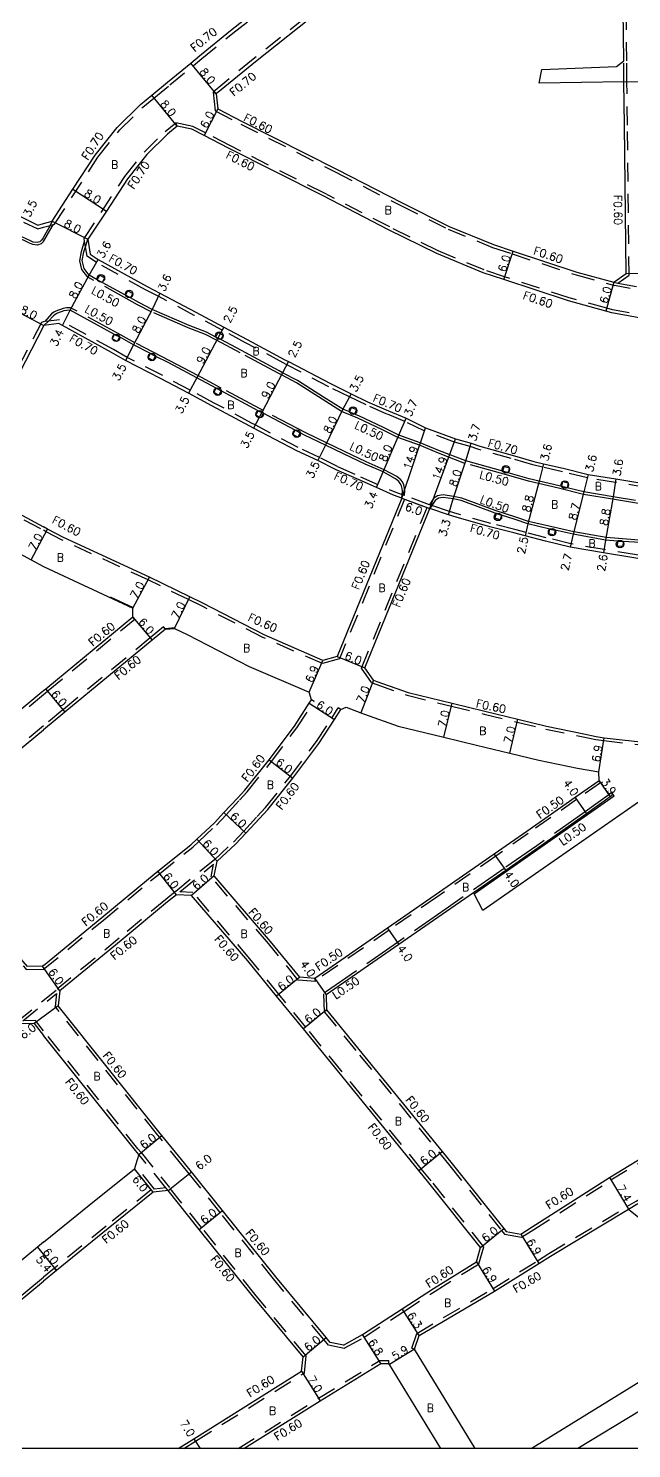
# Model space of a CAD drawing. Header units: metres. Extents: x -2400 to -1599, y -111000 to -110400.
# Drawn here: x -1885.8 to -1765.1, y -111000 to -110716 of the extents above; entities that cross this region are included whole.
import ezdxf

# ---------------------------------------------------------------- set-up
doc = ezdxf.new("R2010")
doc.units = ezdxf.units.M
doc.header["$LTSCALE"] = 2.5
doc.linetypes.add('22320', pattern=[2.5, 1.5, -1])
doc.linetypes.add('22330', pattern=[4, 3, -1])
for name, color, linetype in [('2101000', 7, 'Continuous'), ('2102000', 4, 'Continuous'), ('2102001', 8, 'Continuous'), ('2213000', 3, 'Continuous'), ('2227000', 1, 'Continuous'), ('2231000', 4, 'Continuous'), ('2232000', 120, '22320'), ('2233000', 120, '22330'), ('2236000', 3, 'Continuous'), ('2238000', 3, 'Continuous'), ('6165200', 90, '61300'), ('9201100', 215, 'Continuous'), ('9201500', 222, 'Continuous'), ('9202100', 82, 'Continuous'), ('9203500', 155, 'Continuous'), ('999', 7, 'Continuous')]:
    doc.layers.add(name, color=color, linetype=linetype)
doc.styles.add('Dm_Anotation', font='txt.shx', dxfattribs={"bigfont": 'pscdm.shx'})
doc.linetypes.add('61300', pattern='A,2,-0.75,[1,dmdr.shx,S=0.15,R=0,X=0,Y=0],-0.75', length=3.5)

# ---------------------------------------------------------------- blocks, each defined once
blk = doc.blocks.new('223800')
at = {"color": 0, "linetype": 'Continuous'}
blk.add_circle((0, 0), 0.75, dxfattribs=at)

msp = doc.modelspace()

# ---------------------------------------------------------------- linework, layer by layer
at = {"layer": '2101000'}
for points in [[(-1882.79, -110755), (-1881.05, -110754.51), (-1876.9, -110748.13), (-1872.47, -110741.34), (-1868.06, -110735.82), (-1863.36, -110731.19), (-1861.14, -110729.36), (-1857.95, -110726.73), (-1853.29, -110722.91), (-1851.55, -110721.48), (-1845.37, -110716.42), (-1830.17, -110704.37), (-1825.37, -110700.37), (-1821.92, -110697.5), (-1817.3, -110693.65), (-1811.66, -110688.96)], [(-1769.55, -110692.56), (-1776.37, -110692.66), (-1780.97, -110692.76), (-1789.07, -110692.77), (-1799.57, -110694.88), (-1805.06, -110696.34), (-1811.71, -110700.45), (-1817.04, -110703.96), (-1820.3, -110706.56), (-1825.12, -110710.57), (-1840.36, -110722.65), (-1846.48, -110727.67), (-1848.21, -110729.09)], [(-1766.65, -110722.49), (-1766.77, -110712.37), (-1767.13, -110694.99), (-1767.15, -110694.35), (-1769.55, -110692.56)], [(-1848.21, -110729.09), (-1847.9, -110732.08), (-1843.05, -110734.58), (-1824.13, -110744.13), (-1811.03, -110750.87), (-1801.59, -110755.56), (-1792.7, -110759.22), (-1788.81, -110760.5), (-1776.01, -110764.72), (-1768.63, -110766.74), (-1766.17, -110765.02), (-1766.5, -110735.33), (-1766.6, -110726.67)], [(-1923.14, -110735.67), (-1919.69, -110737.52), (-1907.75, -110743.89), (-1886.5, -110754.09), (-1883.91, -110755.33)], [(-1856.05, -110735.53), (-1858, -110737.14), (-1862.11, -110741.19), (-1865.98, -110746.03), (-1870.19, -110752.5), (-1873.92, -110758.15), (-1873.45, -110761.11), (-1871.85, -110762.22), (-1862.04, -110767.62), (-1859.54, -110768.93), (-1852.28, -110772.74), (-1846.73, -110775.7), (-1842.02, -110778.21), (-1834.49, -110782.24), (-1833.78, -110782.61), (-1825.38, -110787.02), (-1821.23, -110789.03), (-1817.92, -110790.63), (-1813.77, -110792.46), (-1810.18, -110793.95), (-1806.31, -110795.83), (-1800.31, -110798.03), (-1797.21, -110798.94), (-1795.45, -110799.51), (-1788.97, -110801.32), (-1784.68, -110802.58), (-1782.74, -110803.03), (-1778.77, -110803.95), (-1773.77, -110805.19), (-1768.22, -110806.07), (-1761.81, -110807.15)], [(-1752.18, -110775.57), (-1759.04, -110774.73), (-1759.54, -110774.62), (-1769.03, -110772.85), (-1770.21, -110772.52), (-1777.74, -110770.46), (-1790.68, -110766.2), (-1794.79, -110764.85), (-1804.06, -110761.02), (-1813.74, -110756.23), (-1826.85, -110749.48), (-1845.78, -110739.93), (-1850.66, -110737.4), (-1853.11, -110736.14), (-1856.05, -110735.53)], [(-1883.91, -110755.33), (-1882.79, -110755)], [(-1832.12, -110800.43), (-1840.75, -110795.9), (-1841.47, -110795.52), (-1849.08, -110791.45), (-1853.79, -110788.94), (-1859.36, -110785.97), (-1866.4, -110782.38), (-1869.16, -110780.82), (-1878.97, -110775.41), (-1879.73, -110774.99), (-1882.71, -110775.37)], [(-1882.79, -110775.52), (-1893.74, -110796.65), (-1898.09, -110805.03)], [(-1882.79, -110775.52), (-1882.71, -110775.37)], [(-1824.22, -110804.25), (-1827.88, -110802.42), (-1832.12, -110800.43)], [(-1898.09, -110805.03), (-1897.22, -110807.9), (-1882.79, -110815.66)], [(-1811.1, -110809.94), (-1812.76, -110809.32), (-1816.16, -110807.81), (-1819.61, -110806.28), (-1824.22, -110804.25)], [(-1811.1, -110809.94), (-1824.01, -110841.58), (-1826.9, -110842.38), (-1838.62, -110837.23), (-1850.94, -110830.94), (-1853.53, -110829.68), (-1861.61, -110825.75), (-1878.78, -110817.79), (-1881.98, -110816.1), (-1882.79, -110815.66)], [(-1816.76, -110846.33), (-1818.45, -110843.85), (-1805.47, -110812.01)], [(-1732.64, -110824.31), (-1738.08, -110824.27), (-1744.35, -110823.94), (-1753.1, -110823.28), (-1758.69, -110822.85), (-1761, -110822.47), (-1764.23, -110821.95), (-1770.7, -110820.87), (-1777.4, -110819.75), (-1782.33, -110818.52), (-1786.39, -110817.47), (-1788.64, -110816.84), (-1793.43, -110815.64), (-1800.21, -110813.75), (-1801.75, -110813.24), (-1805.47, -110812.01)], [(-1902.13, -110813.35), (-1900.5, -110814.08), (-1885.29, -110822.26), (-1882.79, -110823.59)], [(-1882.79, -110823.59), (-1864.95, -110831.9)], [(-1816.76, -110846.33), (-1816.08, -110846.59), (-1809.82, -110848.77), (-1801.01, -110850.94), (-1794.46, -110852.55), (-1787.83, -110854.14), (-1782.1, -110855.52), (-1774.64, -110857.07), (-1772.15, -110857.57), (-1770.56, -110857.83), (-1761.48, -110858.85), (-1757.64, -110859.19), (-1749.63, -110859.96), (-1745.03, -110860.09), (-1739.41, -110860.25), (-1731.31, -110860.46), (-1726.09, -110860.6), (-1723.52, -110859.06), (-1723.44, -110858.34), (-1721.97, -110848.21), (-1720.31, -110835.96), (-1718.69, -110824.1)], [(-1864.89, -110833.7), (-1864.95, -110831.9)], [(-1864.89, -110833.7), (-1882.36, -110848.12), (-1882.79, -110848.47)], [(-1858.39, -110836.11), (-1861.07, -110838.32), (-1878.54, -110852.74), (-1882.79, -110856.25)], [(-1858.39, -110836.11), (-1856.6, -110835.97)], [(-1856.6, -110835.97), (-1854.07, -110837.2), (-1841.61, -110843.57), (-1829.63, -110848.72)], [(-1882.79, -110848.47), (-1883.12, -110848.74), (-1909.46, -110870.49), (-1910, -110870.94), (-1910.5, -110871.34)], [(-1829.14, -110850.24), (-1829.63, -110848.72)], [(-1882.79, -110903.38), (-1871.1, -110893.76), (-1861.76, -110886.02), (-1859.92, -110884.55), (-1853.31, -110879.24), (-1852.1, -110878.12), (-1848.59, -110874.87), (-1846.68, -110872.82), (-1843.98, -110869.91), (-1842.47, -110868.29), (-1837.63, -110862.23), (-1832.59, -110855.52), (-1829.59, -110850.93), (-1829.14, -110850.24)], [(-1823.31, -110852.18), (-1822.21, -110851.69)], [(-1822.21, -110851.69), (-1819.31, -110852.84), (-1818.53, -110853.15), (-1811.81, -110855.49), (-1802.68, -110857.74), (-1796.11, -110859.35), (-1789.47, -110860.95), (-1783.63, -110862.35), (-1775.93, -110863.95), (-1771.66, -110864.64)], [(-1771.58, -110866.44), (-1776.39, -110869.81), (-1786.08, -110876.58), (-1792.56, -110881.09), (-1804.37, -110889.32), (-1813.91, -110895.9), (-1828.51, -110905.99), (-1831.5, -110905.71), (-1837.33, -110898.58), (-1848.62, -110885.47), (-1848.04, -110882.53), (-1844.35, -110879.12), (-1842.29, -110876.9), (-1839.59, -110874), (-1837.92, -110872.21), (-1832.89, -110865.9), (-1827.68, -110858.97), (-1824.57, -110854.22), (-1823.31, -110852.18)], [(-1906.72, -110876), (-1905.66, -110875.14), (-1882.79, -110856.25)], [(-1771.58, -110866.44), (-1771.66, -110864.64)], [(-1768.77, -110869.19), (-1769.34, -110869.63), (-1774.1, -110873.08), (-1783.79, -110879.86), (-1790.27, -110884.38), (-1802.1, -110892.6), (-1811.64, -110899.19), (-1826.24, -110909.28), (-1826.13, -110912.28)], [(-1882.98, -110903.54), (-1885.98, -110903.56), (-1894.3, -110894.13), (-1906.64, -110879)], [(-1853.17, -110889.39), (-1856.16, -110889.22), (-1857.96, -110890.67), (-1867.28, -110898.39), (-1879.52, -110908.44)], [(-1796.15, -110962.65), (-1795.33, -110959.76), (-1805.66, -110946.84), (-1807.65, -110944.39), (-1823.71, -110924.72), (-1830.78, -110916.08), (-1836.14, -110909.51), (-1841.93, -110902.44), (-1853.17, -110889.39)], [(-1882.79, -110903.38), (-1882.98, -110903.54)], [(-1879.52, -110908.44), (-1879.85, -110911.43)], [(-1822.76, -110979.33), (-1825.4, -110978.76), (-1826.2, -110977.79), (-1836.32, -110965.67), (-1846.96, -110952.41), (-1853.18, -110944.66), (-1854.55, -110942.95), (-1859.09, -110937.37), (-1859.7, -110936.63), (-1879.85, -110911.43)], [(-1826.13, -110912.28), (-1819.07, -110920.92), (-1803, -110940.6), (-1800.99, -110943.07), (-1790.65, -110956.01), (-1790.22, -110956.55), (-1787.27, -110957.1), (-1785, -110955.68), (-1769.53, -110945.77), (-1760.09, -110940.05), (-1728.85, -110920.89), (-1726.65, -110919.5)], [(-1884.69, -110914.99), (-1887.69, -110915.05), (-1900.32, -110925.11), (-1907.45, -110930.79), (-1915.75, -110937.4), (-1932.58, -110951.36), (-1939.94, -110957.47), (-1961.15, -110974.76)], [(-1884.69, -110914.99), (-1882.79, -110917.4)], [(-1863.75, -110941.16), (-1864.37, -110940.4), (-1882.79, -110917.4)], [(-1863.75, -110941.16), (-1864.39, -110943.34), (-1864.6, -110944.04)], [(-1882.79, -110958.7), (-1873.66, -110951.3), (-1864.6, -110944.04)], [(-1857.86, -110948.41), (-1860.85, -110948.73), (-1869.87, -110955.96), (-1880.22, -110964.37)], [(-1831.15, -110984.52), (-1830.81, -110981.64), (-1840.96, -110969.47), (-1851.64, -110956.17), (-1857.86, -110948.41)], [(-1807.6, -110977.37), (-1792.49, -110968.49), (-1783.62, -110962.96), (-1781.32, -110961.52), (-1765.69, -110952.1)], [(-1882.79, -110958.7), (-1883.99, -110959.7), (-1908.55, -110979.99), (-1933.15, -111000)], [(-1880.6, -110963.9), (-1882.79, -110965.71)], [(-1880.22, -110964.37), (-1880.6, -110963.9)], [(-1822.76, -110979.33), (-1818.93, -110977.21), (-1811.03, -110972.08), (-1804.75, -110968.01), (-1796.15, -110962.65)], [(-1923.64, -111000), (-1904.76, -110984.64), (-1905.14, -110984.18), (-1882.79, -110965.71)], [(-1785.19, -111000), (-1766, -110988.17), (-1749.25, -110977.78), (-1739.24, -110971.74), (-1735.36, -110975.18), (-1728.44, -110984.38)], [(-1808.54, -110980.11), (-1807.6, -110977.37)], [(-1728.3, -111000), (-1726.36, -110999), (-1725.42, -110996.15), (-1726.84, -110993.87), (-1728.16, -110991.75), (-1731.5, -110986.8), (-1738.67, -110977.13), (-1746.66, -110982.05), (-1763.52, -110992.52), (-1775.82, -111000)], [(-1796.36, -111000), (-1808.54, -110980.11)], [(-1855.86, -111000), (-1852.7, -110998.02), (-1831.15, -110984.52)], [(-1842.68, -111000), (-1827.43, -110990.45), (-1815.3, -110982.96)], [(-1815.3, -110982.96), (-1813.7, -110982.97)], [(-1803.28, -111000), (-1813.57, -110983.19), (-1813.7, -110982.97)]]:
    msp.add_lwpolyline(points, dxfattribs=at)
at = {"layer": '2102000'}
for points in [[(-1783.06, -110724.2), (-1768.12, -110723.59), (-1766.65, -110722.49)], [(-1766.6, -110726.67), (-1783.61, -110726.93)], [(-1796.56, -110889.03), (-1768.57, -110869.46)], [(-1762.85, -110870.13), (-1788.94, -110888.27), (-1794.88, -110892.4)], [(-1768.57, -110869.46), (-1768.77, -110869.19)], [(-1765.69, -110952.1), (-1760.88, -110955.96), (-1755.52, -110960.12), (-1749.46, -110964.75), (-1744.06, -110968.33), (-1739.24, -110971.43), (-1737.08, -110973.15), (-1734.76, -110975.59), (-1732.35, -110978.81), (-1730.34, -110981.33), (-1729.95, -110981.81)]]:
    msp.add_lwpolyline(points, dxfattribs=at)
at = {"layer": '2102001'}
for points in [[(-1783.61, -110726.93), (-1783.06, -110724.2)], [(-1794.88, -110892.4), (-1796.56, -110889.03)]]:
    msp.add_lwpolyline(points, dxfattribs=at)
at = {"layer": '2213000'}
for points in [[(-1881.05, -110754.51), (-1881.5, -110755.36), (-1882.79, -110757.72), (-1882.88, -110757.87), (-1883.22, -110758.3), (-1883.57, -110758.65), (-1884.07, -110758.81), (-1884.84, -110758.71)], [(-1873.63, -110765.34), (-1874.66, -110764), (-1875.03, -110762.42), (-1874.73, -110760.69), (-1874.39, -110759.63), (-1873.92, -110758.15)], [(-1877.49, -110772.35), (-1878.12, -110772.39), (-1878.76, -110772.49), (-1879.27, -110772.66), (-1879.64, -110772.79), (-1880.14, -110772.99), (-1880.48, -110773.16), (-1880.83, -110773.45), (-1881.79, -110774.53), (-1882.71, -110775.37)], [(-1811.1, -110809.94), (-1811.03, -110809.22), (-1810.97, -110808.52), (-1811.01, -110807.98), (-1811.12, -110807.45), (-1811.39, -110806.96), (-1811.65, -110806.61), (-1811.98, -110806.31), (-1812.33, -110806.03)], [(-1802.77, -110809.76), (-1803.71, -110809.94), (-1804.37, -110810.37), (-1805.06, -110811.41), (-1805.47, -110812.01)]]:
    msp.add_lwpolyline(points, dxfattribs=at)
at = {"layer": '2227000'}
for points in [[(-1884.84, -110758.71), (-1885.42, -110758.49), (-1888.02, -110757.24), (-1891.97, -110755.35)], [(-1764.27, -110810.38), (-1768.8, -110809.63), (-1774.64, -110808.69), (-1777.99, -110807.85), (-1779.06, -110807.59), (-1779.61, -110807.45), (-1783.61, -110806.52), (-1785.6, -110806.06), (-1789.8, -110804.83), (-1790.86, -110804.53), (-1798.29, -110802.48), (-1803.55, -110800.45), (-1807.38, -110798.87), (-1811.65, -110797.34), (-1814.71, -110795.81), (-1819.69, -110793.48), (-1820.54, -110793.12), (-1821.55, -110792.69), (-1822.89, -110792.12), (-1826.73, -110789.7), (-1831.93, -110786.41), (-1834.94, -110784.83), (-1835.61, -110784.48), (-1843.2, -110780.42), (-1847.33, -110778.21), (-1847.91, -110777.91), (-1848.3, -110777.7), (-1850.16, -110776.71), (-1853.66, -110775.41), (-1861.06, -110772.2), (-1863.74, -110770.79), (-1865.41, -110769.87), (-1866.37, -110769.34), (-1871.06, -110766.76), (-1872.03, -110766.23), (-1873.63, -110765.34)], [(-1812.33, -110806.03), (-1814.81, -110804.69), (-1818.42, -110803.1), (-1822.76, -110801.07), (-1826.37, -110799.32), (-1830.54, -110797.3), (-1831.44, -110796.83), (-1832.42, -110796.32), (-1838.85, -110792.94), (-1839.13, -110792.8), (-1839.83, -110792.43), (-1847.26, -110788.45), (-1848.23, -110787.93), (-1852.14, -110785.85), (-1857.73, -110782.87), (-1860.42, -110781.5), (-1861.41, -110781), (-1864.78, -110779.28), (-1867.59, -110777.69), (-1868.56, -110777.17), (-1877.49, -110772.35)], [(-1732.61, -110820.71), (-1737.69, -110820.66), (-1744.12, -110820.35), (-1752.78, -110819.69), (-1758.24, -110819.37), (-1760.44, -110819.02), (-1764.47, -110818.75), (-1766.76, -110818.57), (-1767.85, -110818.49), (-1770.27, -110818.3), (-1776.75, -110817.13), (-1780.37, -110816.33), (-1781.45, -110816.1), (-1785.83, -110815.04), (-1788.38, -110814.17), (-1791.1, -110813.31), (-1792.15, -110812.98), (-1792.36, -110812.91), (-1799.2, -110810.4), (-1800.8, -110810.08), (-1802.77, -110809.76)]]:
    msp.add_lwpolyline(points, dxfattribs=at)
at = {"layer": '2231000'}
for points in [[(-1880.22, -110964.37), (-1882.79, -110966.49)], [(-1904.76, -110984.64), (-1882.79, -110966.49)]]:
    msp.add_lwpolyline(points, dxfattribs=at)
at = {"layer": '2232000'}
for points in [[(-1882.79, -110755.73), (-1881.5, -110755.36), (-1880.83, -110755.18), (-1880.6, -110755.11), (-1871.91, -110741.75), (-1867.54, -110736.29), (-1862.89, -110731.71), (-1860.69, -110729.9), (-1857.5, -110727.27), (-1852.85, -110723.45), (-1851.11, -110722.02), (-1844.93, -110716.96), (-1829.73, -110704.91), (-1824.92, -110700.91), (-1821.47, -110698.04), (-1816.85, -110694.19), (-1811.05, -110689.36)], [(-1769.49, -110691.86), (-1776.38, -110691.96), (-1780.98, -110692.06), (-1789.14, -110692.07), (-1799.72, -110694.2), (-1805.34, -110695.69), (-1812.09, -110699.86), (-1817.45, -110703.4), (-1820.75, -110706.02), (-1825.56, -110710.03), (-1840.8, -110722.1), (-1846.92, -110727.13), (-1848.86, -110728.71)], [(-1767.81, -110766.9), (-1765.56, -110765.33), (-1765.9, -110735.32), (-1766, -110726.67), (-1766.05, -110722.48), (-1766.17, -110712.36), (-1766.53, -110694.98), (-1766.55, -110694.05), (-1769.49, -110691.86)], [(-1766.6, -110726.67), (-1766.65, -110722.49)], [(-1848.86, -110728.71), (-1848.46, -110732.46), (-1843.32, -110735.12), (-1824.4, -110744.66), (-1811.3, -110751.41), (-1801.83, -110756.1), (-1792.91, -110759.78), (-1788.99, -110761.07), (-1776.18, -110765.29), (-1768.52, -110767.39)], [(-1848.21, -110729.09), (-1848.86, -110728.71)], [(-1761.93, -110807.84), (-1768.33, -110806.76), (-1773.91, -110805.88), (-1778.93, -110804.63), (-1782.9, -110803.71), (-1784.86, -110803.26), (-1789.16, -110801.99), (-1795.65, -110800.18), (-1797.42, -110799.61), (-1800.53, -110798.7), (-1806.59, -110796.47), (-1810.47, -110794.58), (-1814.05, -110793.11), (-1818.22, -110791.27), (-1821.54, -110789.66), (-1825.69, -110787.65), (-1834.11, -110783.23), (-1834.82, -110782.86), (-1842.35, -110778.83), (-1847.06, -110776.32), (-1852.61, -110773.36), (-1859.87, -110769.55), (-1862.37, -110768.24), (-1872.22, -110762.81), (-1874.09, -110761.51), (-1874.39, -110759.63), (-1874.57, -110758.53), (-1874.65, -110757.99), (-1866.55, -110745.62), (-1862.63, -110740.72), (-1858.47, -110736.62), (-1856.34, -110734.86)], [(-1856.05, -110735.53), (-1856.34, -110734.86)], [(-1717.78, -110778.07), (-1720.59, -110775.99), (-1730.73, -110776.2), (-1739.3, -110776.03), (-1740.86, -110775.99), (-1750.68, -110775.16), (-1758.94, -110774.14), (-1759.42, -110774.03), (-1768.9, -110772.26), (-1770.06, -110771.94), (-1777.56, -110769.89), (-1790.5, -110765.63), (-1794.58, -110764.28), (-1803.82, -110760.48), (-1813.47, -110755.69), (-1826.58, -110748.94), (-1845.51, -110739.39), (-1850.38, -110736.87), (-1852.91, -110735.57), (-1856.34, -110734.86)], [(-1923.4, -110736.33), (-1920.02, -110738.13), (-1908.07, -110744.51), (-1886.81, -110754.72), (-1883.97, -110756.08)], [(-1883.97, -110756.08), (-1882.79, -110755.73)], [(-1768.63, -110766.74), (-1767.81, -110766.9), (-1759.54, -110768.52), (-1758.8, -110768.67)], [(-1759.21, -110769.2), (-1768.52, -110767.39)], [(-1882.79, -110774.65), (-1883.2, -110774.81), (-1894.36, -110796.32), (-1898.78, -110804.83)], [(-1831.81, -110799.8), (-1840.43, -110795.28), (-1841.14, -110794.9), (-1848.75, -110790.83), (-1853.46, -110788.32), (-1859.04, -110785.35), (-1866.07, -110781.76), (-1868.82, -110780.21), (-1879.59, -110774.27), (-1881.79, -110774.53), (-1882.54, -110774.62), (-1882.79, -110774.65)], [(-1823.93, -110803.61), (-1827.57, -110801.79), (-1831.81, -110799.8)], [(-1823.93, -110803.61), (-1819.33, -110805.64), (-1812.49, -110808.67), (-1811.03, -110809.22)], [(-1897.72, -110808.31), (-1882.79, -110816.35)], [(-1805.06, -110811.41), (-1805.55, -110811.23), (-1810.55, -110809.4), (-1811.03, -110809.22)], [(-1810.54, -110810.15), (-1823.56, -110842.08), (-1826.95, -110843.02), (-1838.88, -110837.78), (-1851.2, -110831.48), (-1853.79, -110830.22), (-1861.88, -110826.28), (-1879.06, -110818.32), (-1882.27, -110816.63), (-1882.79, -110816.35)], [(-1817.15, -110846.82), (-1819.13, -110843.92), (-1806.03, -110811.8)], [(-1811.1, -110809.94), (-1810.54, -110810.15), (-1806.03, -110811.8), (-1805.47, -110812.01)], [(-1719.08, -110823.4), (-1732.64, -110823.61), (-1738.06, -110823.57), (-1744.31, -110823.24), (-1753.05, -110822.58), (-1758.61, -110822.15), (-1760.89, -110821.78), (-1764.12, -110821.26), (-1770.58, -110820.18), (-1777.26, -110819.06), (-1782.16, -110817.84), (-1786.21, -110816.8), (-1788.46, -110816.16), (-1793.25, -110814.97), (-1800, -110813.08), (-1801.53, -110812.57), (-1805.06, -110811.41)], [(-1817.15, -110846.82), (-1816.29, -110847.15), (-1809.99, -110849.35), (-1801.15, -110851.52), (-1794.6, -110853.13), (-1787.97, -110854.73), (-1782.23, -110856.1), (-1774.76, -110857.66), (-1772.26, -110858.16), (-1770.64, -110858.42), (-1761.54, -110859.45), (-1757.7, -110859.79), (-1749.67, -110860.56), (-1745.05, -110860.69), (-1739.43, -110860.85), (-1731.34, -110861.06), (-1725.93, -110861.2), (-1722.95, -110859.42), (-1722.84, -110858.42), (-1721.37, -110848.3), (-1719.71, -110836.04), (-1718.08, -110824.09)], [(-1864.51, -110834.16), (-1881.98, -110848.58), (-1882.79, -110849.25)], [(-1864.51, -110834.16), (-1864.89, -110833.7)], [(-1858.77, -110835.65), (-1861.45, -110837.86), (-1878.92, -110852.28), (-1882.79, -110855.47)], [(-1858.39, -110836.11), (-1858.77, -110835.65)], [(-1882.79, -110849.25), (-1909.08, -110870.96), (-1909.63, -110871.4), (-1910.34, -110871.99)], [(-1882.79, -110904.14), (-1870.72, -110894.22), (-1861.38, -110886.48), (-1859.55, -110885.02), (-1852.92, -110879.69), (-1851.7, -110878.56), (-1848.17, -110875.3), (-1846.24, -110873.23), (-1843.54, -110870.32), (-1842.02, -110868.68), (-1837.15, -110862.59), (-1832.1, -110855.86), (-1828.63, -110850.57)], [(-1828.63, -110850.57), (-1829.14, -110850.24)], [(-1848.59, -110882.22), (-1844.78, -110878.7), (-1842.73, -110876.5), (-1840.03, -110873.59), (-1838.38, -110871.82), (-1833.36, -110865.53), (-1828.17, -110858.62), (-1825.07, -110853.9), (-1823.82, -110851.86)], [(-1823.31, -110852.18), (-1823.82, -110851.86)], [(-1882.79, -110855.47), (-1906.04, -110874.67), (-1907.33, -110875.72)], [(-1771.29, -110866.85), (-1776.11, -110870.22), (-1785.79, -110876.99), (-1792.27, -110881.5), (-1804.09, -110889.73), (-1813.62, -110896.31), (-1828.38, -110906.5)], [(-1771.29, -110866.85), (-1771.58, -110866.44)], [(-1907.31, -110876.48), (-1907.24, -110878.71), (-1907.23, -110879.22), (-1907.11, -110879.36), (-1894.76, -110894.52), (-1886.9, -110903.44), (-1886.43, -110903.96), (-1886.25, -110904.17), (-1882.79, -110904.14)], [(-1848.59, -110882.22), (-1856.36, -110888.61)], [(-1855.48, -110888.66), (-1848.77, -110883.13)], [(-1828.35, -110906.6), (-1831.8, -110906.29), (-1837.79, -110898.97), (-1849.27, -110885.64), (-1848.77, -110883.13)], [(-1856.36, -110888.61), (-1858.34, -110890.2), (-1867.66, -110897.92), (-1880.08, -110908.14)], [(-1852.88, -110888.8), (-1855.48, -110888.66)], [(-1795.64, -110963.03), (-1794.67, -110959.63), (-1805.19, -110946.46), (-1807.19, -110944.02), (-1823.25, -110924.34), (-1830.31, -110915.7), (-1835.68, -110909.13), (-1841.47, -110902.05), (-1852.88, -110888.8)], [(-1808.09, -110976.96), (-1792.8, -110967.98), (-1783.94, -110962.45), (-1781.63, -110961), (-1766, -110951.59), (-1764.16, -110950.49), (-1756.55, -110945.97), (-1725.18, -110926.74), (-1722.97, -110925.34), (-1719.58, -110923.2), (-1708.05, -110915.94), (-1705.96, -110914.61), (-1699.17, -110910.29), (-1683.41, -110900.27), (-1671.85, -110893.35)], [(-1888.08, -110914.6), (-1880.08, -110908.14)], [(-1828.35, -110906.6), (-1828.38, -110906.5), (-1828.51, -110905.99)], [(-1886.92, -110914.44), (-1880.18, -110908.99)], [(-1880.18, -110908.99), (-1880.47, -110911.61)], [(-1822.64, -110979.96), (-1825.72, -110979.31), (-1826.66, -110978.18), (-1836.78, -110966.05), (-1847.43, -110952.79), (-1853.65, -110945.03), (-1855.02, -110943.33), (-1859.56, -110937.75), (-1860.17, -110937.01), (-1880.47, -110911.61)], [(-1826.62, -110912.63), (-1826.13, -110912.28)], [(-1826.62, -110912.63), (-1819.53, -110921.3), (-1803.47, -110940.98), (-1801.46, -110943.44), (-1791.11, -110956.39), (-1790.55, -110957.1), (-1787.15, -110957.73), (-1784.68, -110956.19), (-1769.21, -110946.28), (-1759.78, -110940.57), (-1728.53, -110921.4), (-1726.33, -110920.01)], [(-1882.79, -110916.43), (-1884.4, -110914.38), (-1886.92, -110914.44)], [(-1863.28, -110940.79), (-1863.9, -110940.02), (-1882.79, -110916.43)], [(-1857.86, -110948.41), (-1858.31, -110947.86), (-1863.75, -110941.16)], [(-1863.28, -110940.79), (-1857.6, -110947.78)], [(-1861.22, -110948.26), (-1864.6, -110944.04)], [(-1860.58, -110948.09), (-1864.39, -110943.34)], [(-1861.22, -110948.26), (-1870.25, -110955.49), (-1880.6, -110963.9)], [(-1858.31, -110947.86), (-1860.58, -110948.09)], [(-1830.58, -110984.88), (-1830.19, -110981.45), (-1840.5, -110969.09), (-1851.17, -110955.79), (-1857.6, -110947.78)], [(-1765.69, -110952.1), (-1763.86, -110951.01)], [(-1822.64, -110979.96), (-1822.45, -110979.84), (-1818.62, -110977.72), (-1810.7, -110972.59), (-1804.43, -110968.52), (-1795.64, -110963.03)], [(-1809.1, -110979.92), (-1808.09, -110976.96)], [(-1807.6, -110977.37), (-1808.09, -110976.96)], [(-1843.81, -111000), (-1827.75, -110989.94), (-1815.47, -110982.36)], [(-1815.47, -110982.36), (-1813.7, -110982.37)], [(-1813.7, -110982.97), (-1813.7, -110982.37)], [(-1809.1, -110979.92), (-1808.54, -110980.11)], [(-1854.73, -111000), (-1852.38, -110998.53), (-1830.83, -110985.03), (-1830.58, -110984.88)]]:
    msp.add_lwpolyline(points, dxfattribs=at)
at = {"layer": '2233000'}
for points in [[(-1882.79, -110758.56), (-1882.84, -110758.63), (-1883.3, -110759.09), (-1884.02, -110759.32), (-1884.96, -110759.2), (-1885.62, -110758.94), (-1888.23, -110757.69), (-1909.56, -110747.46), (-1921.56, -110741.05), (-1922.89, -110740.24), (-1923.55, -110739.7), (-1923.86, -110739.23), (-1924.05, -110738.68), (-1924.14, -110738.24), (-1924.15, -110737.8), (-1924.07, -110737.02), (-1923.91, -110736.23), (-1923.53, -110735.31)], [(-1882.79, -110758.56), (-1881.06, -110755.6), (-1880.83, -110755.18)], [(-1873.96, -110765.73), (-1875.12, -110764.22), (-1875.54, -110762.43), (-1875.21, -110760.57), (-1874.57, -110758.53)], [(-1850.36, -110777.17), (-1853.84, -110775.87), (-1861.27, -110772.65), (-1863.98, -110771.23), (-1873.96, -110765.73)], [(-1877.38, -110771.84), (-1878.17, -110771.89), (-1878.88, -110772.01), (-1879.43, -110772.19), (-1879.81, -110772.32), (-1880.34, -110772.54), (-1880.75, -110772.74), (-1881.18, -110773.09), (-1882.54, -110774.62)], [(-1812.06, -110805.61), (-1814.59, -110804.24), (-1818.21, -110802.64), (-1822.55, -110800.62), (-1826.15, -110798.87), (-1830.31, -110796.86), (-1838.89, -110792.35), (-1839.59, -110791.99), (-1847.21, -110787.91), (-1851.91, -110785.41), (-1857.5, -110782.43), (-1864.54, -110778.84), (-1867.26, -110777.3), (-1877.38, -110771.84)], [(-1832.18, -110786.84), (-1835.18, -110785.27), (-1835.85, -110784.92), (-1843.44, -110780.86), (-1848.14, -110778.35), (-1850.36, -110777.17)], [(-1762.48, -110811.19), (-1768.88, -110810.12), (-1774.74, -110809.18), (-1779.72, -110807.93), (-1783.73, -110807.01), (-1785.72, -110806.55), (-1790.1, -110805.26), (-1798.45, -110802.96), (-1803.74, -110800.91), (-1807.56, -110799.34), (-1811.84, -110797.8), (-1814.93, -110796.26), (-1819.9, -110793.94), (-1823.12, -110792.56), (-1827, -110790.12), (-1832.18, -110786.84)], [(-1810.55, -110809.4), (-1810.53, -110809.26), (-1810.46, -110808.52), (-1810.51, -110807.91), (-1810.65, -110807.27), (-1810.97, -110806.69), (-1811.28, -110806.28), (-1811.66, -110805.93), (-1812.06, -110805.61)], [(-1802.78, -110809.26), (-1803.9, -110809.46), (-1804.73, -110810), (-1805.48, -110811.13), (-1805.55, -110811.23)], [(-1721.45, -110820.72), (-1722.3, -110820.55), (-1732.6, -110820.21), (-1737.68, -110820.16), (-1744.09, -110819.85), (-1752.74, -110819.19), (-1758.18, -110818.88), (-1760.38, -110818.52), (-1764.44, -110818.25), (-1770.2, -110817.81), (-1776.65, -110816.64), (-1781.33, -110815.61), (-1785.69, -110814.56), (-1788.22, -110813.7), (-1792.2, -110812.44), (-1799.06, -110809.91), (-1800.72, -110809.58), (-1802.78, -110809.26)], [(-1769.08, -110868.8), (-1769.64, -110869.23), (-1774.39, -110872.68), (-1784.07, -110879.45), (-1790.56, -110883.97), (-1802.38, -110892.19), (-1811.92, -110898.78), (-1826.75, -110909.02), (-1826.62, -110912.63)], [(-1768.77, -110869.19), (-1769.08, -110868.8)]]:
    msp.add_lwpolyline(points, dxfattribs=at)
at = {"layer": '2236000'}
for points in [[(-1871.54, -110765.35), (-1870.58, -110765.88), (-1871.06, -110766.76), (-1872.03, -110766.23)], [(-1865.89, -110768.47), (-1864.93, -110769), (-1865.41, -110769.87), (-1866.37, -110769.34)], [(-1868.56, -110777.17), (-1867.59, -110777.69), (-1868.06, -110778.57), (-1869.03, -110778.05)], [(-1847.83, -110776.81), (-1846.86, -110777.33), (-1847.33, -110778.21), (-1848.3, -110777.7)], [(-1861.41, -110781), (-1860.42, -110781.5), (-1860.88, -110782.39), (-1861.86, -110781.89)], [(-1848.23, -110787.93), (-1847.26, -110788.45), (-1847.73, -110789.33), (-1848.7, -110788.81)], [(-1821.15, -110791.77), (-1820.14, -110792.2), (-1820.54, -110793.12), (-1821.55, -110792.69)], [(-1839.83, -110792.43), (-1838.85, -110792.94), (-1839.32, -110793.83), (-1840.29, -110793.31)], [(-1832.42, -110796.32), (-1831.44, -110796.83), (-1831.91, -110797.72), (-1832.88, -110797.2)], [(-1790.59, -110803.57), (-1789.53, -110803.87), (-1789.8, -110804.83), (-1790.86, -110804.53)], [(-1778.82, -110806.62), (-1777.75, -110806.88), (-1777.99, -110807.85), (-1779.06, -110807.59)], [(-1792.15, -110812.98), (-1791.1, -110813.31), (-1791.4, -110814.27), (-1792.45, -110813.94)], [(-1781.45, -110816.1), (-1780.37, -110816.33), (-1780.59, -110817.31), (-1781.66, -110817.07)], [(-1767.85, -110818.49), (-1766.76, -110818.57), (-1766.83, -110819.57), (-1767.93, -110819.49)]]:
    msp.add_lwpolyline(points, close=True, dxfattribs=at)
at = {"layer": '6165200'}
for points in [[(-1869.44, -110829.64), (-1864.88, -110831.76)], [(-1858.4, -110835.96), (-1856.61, -110835.82)]]:
    msp.add_lwpolyline(points, dxfattribs=at)
at = {"layer": '9201100'}
for points in [[(-1848.21, -110729.09), (-1853.29, -110722.91)], [(-1766.6, -110726.67), (-1760.6, -110726.6)], [(-1856.05, -110735.53), (-1861.14, -110729.36)], [(-1847.9, -110732.08), (-1850.66, -110737.4)], [(-1876.9, -110748.13), (-1870.19, -110752.5)], [(-1881.05, -110754.51), (-1873.92, -110758.15)], [(-1790.68, -110766.2), (-1788.81, -110760.5)], [(-1873.63, -110765.34), (-1871.85, -110762.22)], [(-1877.49, -110772.35), (-1873.63, -110765.34)], [(-1766.17, -110765.02), (-1760.17, -110764.95)], [(-1859.54, -110768.93), (-1861.06, -110772.2)], [(-1768.63, -110766.74), (-1770.21, -110772.52)], [(-1889.81, -110771.68), (-1882.71, -110775.37)], [(-1861.06, -110772.2), (-1864.78, -110779.28)], [(-1878.97, -110775.41), (-1877.49, -110772.35)], [(-1847.91, -110777.91), (-1852.14, -110785.85)], [(-1846.73, -110775.7), (-1847.91, -110777.91)], [(-1864.78, -110779.28), (-1866.4, -110782.38)], [(-1833.78, -110782.61), (-1834.94, -110784.83)], [(-1852.14, -110785.85), (-1853.79, -110788.94)], [(-1834.94, -110784.83), (-1839.13, -110792.8)], [(-1821.23, -110789.03), (-1822.89, -110792.12)], [(-1822.89, -110792.12), (-1826.37, -110799.32)], [(-1839.13, -110792.8), (-1840.75, -110795.9)], [(-1811.65, -110797.34), (-1810.18, -110793.95)], [(-1814.81, -110804.69), (-1811.65, -110797.34)], [(-1811.1, -110809.94), (-1806.31, -110795.83)], [(-1826.37, -110799.32), (-1827.88, -110802.42)], [(-1805.47, -110812.01), (-1800.31, -110798.03)], [(-1798.29, -110802.48), (-1797.21, -110798.94)], [(-1800.8, -110810.08), (-1798.29, -110802.48)], [(-1782.74, -110803.03), (-1783.61, -110806.52)], [(-1816.16, -110807.81), (-1814.81, -110804.69)], [(-1773.77, -110805.19), (-1774.64, -110808.69)], [(-1768.22, -110806.07), (-1768.8, -110809.63)], [(-1783.61, -110806.52), (-1785.83, -110815.04)], [(-1774.64, -110808.69), (-1776.75, -110817.13)], [(-1811.1, -110809.94), (-1805.47, -110812.01)], [(-1801.75, -110813.24), (-1800.8, -110810.08)], [(-1768.8, -110809.63), (-1770.27, -110818.3)], [(-1885.29, -110822.26), (-1881.98, -110816.1)], [(-1785.83, -110815.04), (-1786.39, -110817.47)], [(-1776.75, -110817.13), (-1777.4, -110819.75)], [(-1770.27, -110818.3), (-1770.7, -110820.87)], [(-1864.95, -110831.9), (-1861.61, -110825.75)], [(-1856.6, -110835.97), (-1853.53, -110829.68)], [(-1864.89, -110833.7), (-1861.07, -110838.32)], [(-1829.63, -110848.72), (-1826.9, -110842.38)], [(-1824.01, -110841.58), (-1818.45, -110843.85)], [(-1882.36, -110848.12), (-1878.54, -110852.74)], [(-1816.76, -110846.33), (-1819.31, -110852.84)], [(-1829.59, -110850.93), (-1824.57, -110854.22)], [(-1802.68, -110857.74), (-1801.01, -110850.94)], [(-1789.47, -110860.95), (-1787.83, -110854.14)], [(-1771.66, -110864.64), (-1770.56, -110857.83)], [(-1837.63, -110862.23), (-1832.89, -110865.9)], [(-1771.58, -110866.44), (-1769.34, -110869.63)], [(-1776.39, -110869.81), (-1774.1, -110873.08)], [(-1846.68, -110872.82), (-1842.29, -110876.9)], [(-1848.04, -110882.53), (-1852.1, -110878.12)], [(-1792.56, -110881.09), (-1790.27, -110884.38)], [(-1856.16, -110889.22), (-1859.92, -110884.55)], [(-1848.62, -110885.47), (-1853.17, -110889.39)], [(-1813.91, -110895.9), (-1811.64, -110899.19)], [(-1879.52, -110908.44), (-1882.98, -110903.54)], [(-1831.5, -110905.71), (-1836.14, -110909.51)], [(-1828.51, -110905.99), (-1826.24, -110909.28)], [(-1879.85, -110911.43), (-1884.69, -110914.99)], [(-1826.13, -110912.28), (-1830.78, -110916.08)], [(-1863.75, -110941.16), (-1859.09, -110937.37)], [(-1807.65, -110944.39), (-1803, -110940.6)], [(-1860.85, -110948.73), (-1864.6, -110944.04)], [(-1857.86, -110948.41), (-1853.18, -110944.66)], [(-1769.53, -110945.77), (-1765.69, -110952.1)], [(-1851.64, -110956.17), (-1846.96, -110952.41)], [(-1795.33, -110959.76), (-1790.65, -110956.01)], [(-1883.99, -110959.7), (-1880.6, -110963.9)], [(-1883.99, -110959.7), (-1880.22, -110964.37)], [(-1787.27, -110957.1), (-1783.62, -110962.96)], [(-1796.15, -110962.65), (-1792.49, -110968.49)], [(-1807.6, -110977.37), (-1811.03, -110972.08)], [(-1830.81, -110981.64), (-1826.2, -110977.79)], [(-1815.3, -110982.96), (-1818.93, -110977.21)], [(-1808.54, -110980.11), (-1813.57, -110983.19)], [(-1831.15, -110984.52), (-1827.43, -110990.45)], [(-1852.7, -110998.02), (-1851.46, -111000)]]:
    msp.add_lwpolyline(points, dxfattribs=at)
at = {"layer": '999'}
msp.add_lwpolyline([(-2400, -110400), (-1600, -110400), (-1600, -111000), (-2400, -111000)], close=True, dxfattribs=at)

# ---------------------------------------------------------------- block references
at = {"layer": '2238000'}
for p in [(-1871.31, -110765.95), (-1865.66, -110769.07), (-1868.25, -110777.86), (-1847.59, -110777.42), (-1861.1, -110781.69), (-1847.93, -110788.62), (-1820.83, -110792.41), (-1839.52, -110793.12), (-1832.11, -110797.01), (-1790.25, -110804.15), (-1778.44, -110807.2), (-1791.84, -110813.67), (-1780.99, -110816.72), (-1767.4, -110819.11)]:
    msp.add_blockref('223800', p, dxfattribs=at)

# ---------------------------------------------------------------- texts
at = {"layer": '9201500', "style": 'Dm_Anotation'}
for s, rotation, p in [('8.0', 309.381, (-1851.69, -110724.7)), ('8.0', 309.5087, (-1859.53, -110731.15)), ('6.0', 62.6523, (-1850.1, -110736.12)), ('8.0', 326.9431, (-1874.83, -110749.36)), ('3.5', 64.3622, (-1885.5, -110753.85)), ('8.0', 332.963, (-1878.86, -110755.51)), ('3.6', 60.3259, (-1870.86, -110762.09)), ('6.0', 71.7568, (-1790.34, -110764.84)), ('3.6', 65.0875, (-1858.56, -110768.73)), ('8.0', 61.1442, (-1876.42, -110770.2)), ('6.0', 74.7059, (-1769.94, -110771.15)), ('8.0', 332.5924, (-1887.63, -110772.7)), ('2.5', 61.9509, (-1845.49, -110775.06)), ('8.0', 62.2948, (-1863.75, -110777.11)), ('3.4', 64.2532, (-1880.16, -110779.72)), ('9.0', 61.9509, (-1850.87, -110783.24)), ('2.5', 62.3116, (-1832.54, -110781.97)), ('3.5', 62.2935, (-1867.72, -110786.6)), ('3.5', 61.7575, (-1820.22, -110788.84)), ('9.0', 62.3111, (-1837.87, -110790.18)), ('3.5', 61.9498, (-1855.13, -110793.15)), ('3.7', 66.6891, (-1809.23, -110793.76)), ('8.0', 64.1765, (-1825.42, -110797.11)), ('3.5', 62.3085, (-1842.07, -110800.12)), ('3.7', 73.104, (-1796.29, -110798.65)), ('8.0', 66.6891, (-1814.26, -110802.8)), ('14.9', 71.2537, (-1809.31, -110804.37)), ('3.6', 76.0027, (-1781.82, -110802.64)), ('3.5', 64.1225, (-1828.91, -110806.13)), ('14.9', 69.7336, (-1803.54, -110806.49)), ('3.6', 76.0049, (-1772.85, -110804.8)), ('3.6', 80.7437, (-1767.33, -110805.61)), ('8.0', 71.6878, (-1800.14, -110807.77)), ('3.4', 66.6891, (-1817.16, -110812.17)), ('6.0', 339.7968, (-1810.55, -110812.24)), ('8.8', 75.4409, (-1785.48, -110812.85)), ('8.7', 76.0049, (-1776.18, -110814.44)), ('3.3', 73.3879, (-1802.25, -110817.73)), ('8.8', 80.394, (-1769.9, -110815.52)), ('7.0', 61.7803, (-1884.48, -110820.54)), ('2.5', 76.9693, (-1786.51, -110821.18)), ('2.7', 76.0049, (-1777.77, -110824.55)), ('2.6', 80.4994, (-1770.45, -110824.68)), ('7.0', 61.4898, (-1864.13, -110830.18)), ('7.0', 63.9889, (-1855.85, -110834.22)), ('6.0', 309.5436, (-1863.92, -110834.71)), ('6.0', 337.8072, (-1822.67, -110842.02)), ('6.9', 66.7296, (-1828.99, -110846.98)), ('6.0', 309.5436, (-1881.39, -110849.13)), ('7.0', 68.6208, (-1818.71, -110851.04)), ('6.0', 326.7714, (-1828.36, -110851.61)), ('7.0', 76.1795, (-1802.32, -110855.87)), ('7.0', 76.4892, (-1789.12, -110859.08)), ('6.9', 80.8419, (-1771.46, -110862.8)), ('6.0', 322.2442, (-1836.46, -110863)), ('3.9', 304.9997, (-1771.3, -110866.67)), ('4.0', 304.9924, (-1778.86, -110866.87)), ('6.0', 317.0598, (-1845.59, -110873.7)), ('6.0', 312.6745, (-1851.08, -110879.08)), ('6.0', 308.7989, (-1858.97, -110885.58)), ('6.0', 40.7412, (-1852.17, -110888.4)), ('4.0', 304.8291, (-1790.7, -110885.16)), ('4.0', 304.631, (-1812.07, -110899.98)), ('4.0', 304.6131, (-1831.5, -110903.07)), ('6.0', 305.2446, (-1881.91, -110904.65)), ('6.0', 39.2738, (-1835.12, -110908.55)), ('6.0', 39.2736, (-1829.76, -110915.11)), ('6.0', 38.2669, (-1886.82, -110918.21)), ('6.0', 39.1747, (-1862.72, -110940.2)), ('6.0', 38.7494, (-1851.59, -110944.4)), ('6.0', 39.2233, (-1806.63, -110943.43)), ('6.0', 308.6896, (-1865.14, -110946.16)), ('7.4', 301.2229, (-1768.11, -110947.86)), ('6.0', 38.751, (-1850.61, -110955.21)), ('6.0', 38.6177, (-1794.3, -110958.81)), ('6.9', 301.9357, (-1786.21, -110958.62)), ('5.4', 308.8285, (-1884.42, -110962.2)), ('6.0', 308.8285, (-1883.03, -110960.72)), ('6.9', 302.0685, (-1795.08, -110964.16)), ('6.3', 302.9895, (-1810.1, -110973.33)), ('6.0', 39.8284, (-1829.8, -110980.66)), ('6.8', 302.2137, (-1817.88, -110978.67)), ('5.9', 31.5065, (-1812.47, -110982.4)), ('7.0', 302.0878, (-1830.05, -110986.08)), ('7.0', 302.0635, (-1855.56, -110994.91))]:
    msp.add_text(s, height=1.6, rotation=rotation, dxfattribs=at).set_placement(p)
at = {"layer": '9202100', "style": 'Dm_Anotation'}
for p in [(-1869.27, -110744.02), (-1814.53, -110753.13), (-1840.99, -110781.31), (-1843.39, -110785.7), (-1846.03, -110792.09), (-1772.44, -110808.34), (-1781.18, -110811.98), (-1773.72, -110819.76), (-1880.16, -110822.59), (-1815.78, -110828.68), (-1842.85, -110840.7), (-1795.59, -110857.26), (-1838.1, -110868.05), (-1799, -110888.55), (-1870.87, -110897.76), (-1843.39, -110897.84), (-1872.83, -110926.34), (-1812.49, -110935.31), (-1844.57, -110961.65), (-1802.6, -110971.66), (-1837.68, -110993.24), (-1806.08, -110992.67)]:
    msp.add_text('B', height=1.6, dxfattribs=at).set_placement(p)
at = {"layer": '9203500', "style": 'Dm_Anotation'}
for s, rotation, p in [('F0.70', 39.3417, (-1852.55, -110720.74)), ('F0.70', 39.3417, (-1844.71, -110729.64)), ('F0.60', 333.2331, (-1842.9, -110734.35)), ('F0.70', 56.9435, (-1873.96, -110742.46)), ('F0.60', 333.2331, (-1846.44, -110741.81)), ('F0.70', 56.7683, (-1864.73, -110748.26)), ('F0.60', 270.6353, (-1768.63, -110749.28)), ('F0.60', 341.7568, (-1784.87, -110761.11)), ('F0.70', 331.1436, (-1869.88, -110762.44)), ('L0.50', 331.1418, (-1873.38, -110768.88)), ('F0.60', 341.7568, (-1786.95, -110770.04)), ('L0.50', 331.121, (-1874.67, -110772.58)), ('F0.70', 331.121, (-1877.77, -110778.47)), ('F0.70', 337.5613, (-1817.03, -110790.51)), ('L0.50', 334.9919, (-1820.66, -110795.88)), ('L0.50', 334.9812, (-1821.65, -110800.11)), ('F0.70', 344.3891, (-1793.96, -110799.56)), ('F0.70', 336.2255, (-1824.77, -110806.06)), ('L0.50', 344.5755, (-1795.66, -110805.9)), ('L0.50', 339.7681, (-1795.55, -110810.83)), ('F0.60', 332.0932, (-1881.23, -110814.79)), ('F0.70', 344.3788, (-1797.55, -110816.6)), ('F0.60', 67.8083, (-1819.7, -110828.36)), ('F0.60', 67.8143, (-1811.54, -110831.91)), ('F0.60', 336.29, (-1842, -110834.37)), ('F0.60', 39.5437, (-1872.97, -110839.66)), ('F0.60', 39.5437, (-1867.77, -110846.33)), ('F0.60', 348.2429, (-1796.32, -110851.72)), ('F0.60', 53.085, (-1841.97, -110866.8)), ('F0.60', 53.0808, (-1835.13, -110872.4)), ('F0.50', 34.9925, (-1783.39, -110874.12)), ('L0.50', 34.9925, (-1778.89, -110879.46)), ('F0.60', 39.4511, (-1874.34, -110895.6)), ('F0.60', 310.7405, (-1841.88, -110892.75)), ('F0.60', 39.4511, (-1868.57, -110902.38)), ('F0.60', 310.7405, (-1848.69, -110898.18)), ('F0.50', 34.631, (-1827.69, -110904.52)), ('L0.50', 34.631, (-1824.29, -110910.22)), ('F0.60', 308.6471, (-1871.06, -110921.43)), ('F0.60', 308.6469, (-1878.56, -110926.73)), ('F0.60', 308.6209, (-1810.44, -110930.3)), ('F0.60', 308.6209, (-1817.97, -110935.74)), ('F0.60', 32.6437, (-1781.62, -110952.21)), ('F0.60', 38.6897, (-1870.26, -110959.11)), ('F0.60', 309.8284, (-1842.47, -110956.95)), ('F0.60', 309.8284, (-1849.46, -110962.2)), ('F0.60', 32.9529, (-1805.63, -110967.91)), ('F0.60', 30.4307, (-1788.2, -110968.94)), ('F0.60', 32.0638, (-1841.47, -110989.79)), ('F0.60', 31.7068, (-1835.99, -110998.48))]:
    msp.add_text(s, height=1.6, rotation=rotation, dxfattribs=at).set_placement(p)

doc.saveas('drawing.dxf')
